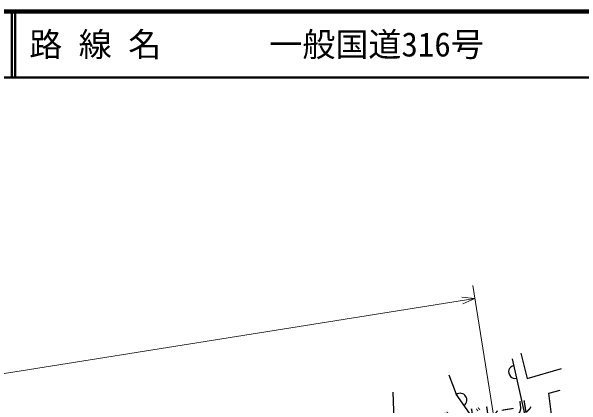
# Model space of a CAD drawing. Units: millimetres, scale not verified. Extents: x 40000 to 680000, y 20000 to 380000.
# Drawn here: x 177678 to 264022, y 320290 to 380000 of the extents above; entities that cross this region are included whole.
import ezdxf
from ezdxf.enums import TextEntityAlignment as Align

# ---------------------------------------------------------------- set-up
doc = ezdxf.new("R2010")
doc.units = ezdxf.units.MM
doc.header["$LTSCALE"] = 1000
for name, color, linetype, lineweight in [('M-BGD', 7, 'Continuous', 25), ('M-STR-HTXT', 7, 'Continuous', 13), ('M-STR-STRC', 7, 'Continuous', 25), ('M-TTL', 2, 'Continuous', 140), ('M-TTL-LINE', 7, 'Continuous', 50)]:
    doc.layers.add(name, color=color, linetype=linetype, lineweight=lineweight)
doc.layers.add('M-TTL-TXT', color=7, linetype='Continuous')
doc.styles.add('ＭＳ ゴシック', font='')
doc.styles.get('ＭＳ ゴシック').set_extended_font_data('MS Gothic')

msp = doc.modelspace()

# ---------------------------------------------------------------- linework, layer by layer
at = {"layer": 'M-BGD'}
for p, q in [((254840, 328239), (255796, 324387)), ((253530, 327349), (259307, 301544)), ((255796, 324387), (260986, 325917)), ((245064, 321973), (243952, 324875)), ((235440, 322336), (236252, 302576)), ((259036, 322172), (260795, 322639)), ((261709, 301420), (259036, 322172)), ((252578, 311365), (245030, 322021))]:
    msp.add_line(p, q, dxfattribs=at)
for centre, start, end in [((253967, 325397), 102.61846, 282.61846), ((245642, 321157), 305.31121, 125.31121)]:
    msp.add_arc(centre, 1000, start, end, dxfattribs=at)
at = {"layer": 'M-STR-HTXT'}
for p, q in [((253209, 302951), (247540, 338502)), ((61208, 306764), (247855, 336527)), ((247855, 336527), (245866, 336734)), ((246029, 335711), (247855, 336527))]:
    msp.add_line(p, q, dxfattribs=at)
at = {"layer": 'M-TTL'}
msp.add_line((680000, 380000), (40000, 380000), dxfattribs=at)
at = {"layer": 'M-TTL-LINE'}
for p, q in [((177750, 380000), (177750, 370000)), ((178250, 380000), (178250, 370000)), ((40000, 370000), (680000, 370000))]:
    msp.add_line(p, q, dxfattribs=at)

# ---------------------------------------------------------------- texts
at = {"layer": 'M-STR-STRC', "style": 'ＭＳ ゴシック'}
msp.add_text('ガ－ドレ－ル', height=1833, rotation=9.059, dxfattribs=at).set_placement((249344, 317663), align=Align.BOTTOM_CENTER)
at = {"layer": 'M-TTL-TXT', "style": 'ＭＳ ゴシック'}
for s, p in [('路 線 名', (180380, 375000)), ('一般国道316号', (216734, 375000))]:
    msp.add_text(s, height=3666, dxfattribs=at).set_placement(p, align=Align.MIDDLE_LEFT)

doc.saveas('drawing.dxf')
